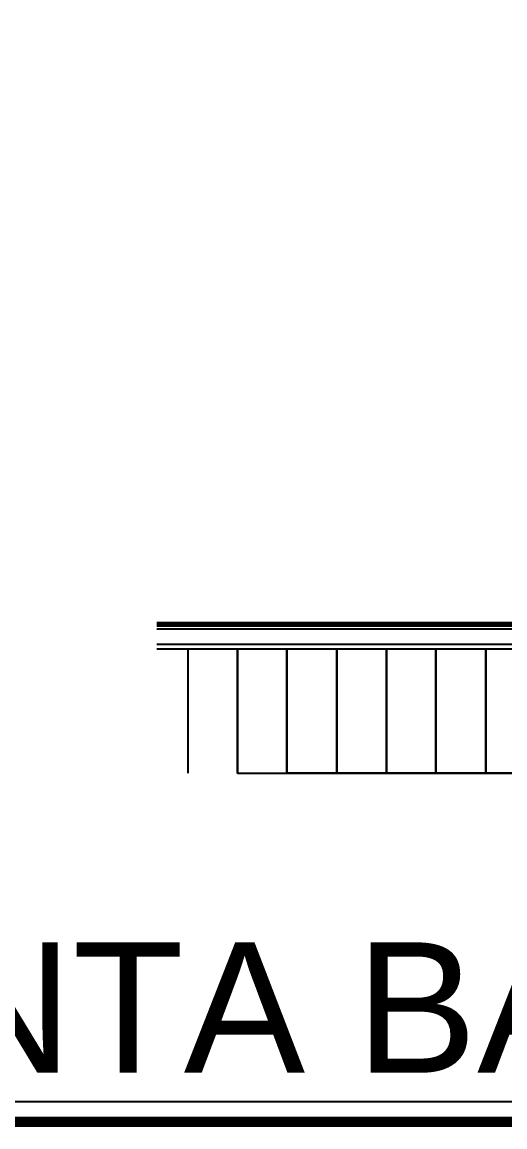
# Model space of a CAD drawing. Header units: millimetres. Extents: x -3 to 3438, y -2371 to 140.
# Drawn here: x 1236.92 to 1246.65, y -53.2 to -30.96 of the extents above; entities that cross this region are included whole.
import ezdxf

# ---------------------------------------------------------------- set-up
doc = ezdxf.new("R2010")
doc.units = ezdxf.units.MM
for name, color, linetype in [('1- 1', 1, 'Continuous'), ('1- muro 1', 8, 'Continuous'), ('1- muro de carga', 5, 'Continuous'), ('8', 8, 'Continuous'), ('PUERTAS', 2, 'Continuous')]:
    doc.layers.add(name, color=color, linetype=linetype)
doc.styles.add('ROMANT', font='arial.ttf', dxfattribs={"height": 22})

msp = doc.modelspace()

# ---------------------------------------------------------------- linework, layer by layer
at = {"layer": '1- 1', "lineweight": 25}
for points in [[(1241.267, -46.083), (1241.267, -43.587), (1240.264, -43.587), (1240.264, -46.083)], [(1241.267, -43.587), (1241.267, -46.083), (1242.262, -46.083), (1242.262, -43.587), (1241.267, -43.587)], [(1250.272, -43.587), (1250.272, -46.083), (1242.262, -46.083), (1243.265, -46.083), (1243.265, -43.587), (1242.262, -43.587), (1242.262, -46.083)], [(1243.265, -43.587), (1243.265, -46.083), (1244.269, -46.083), (1244.269, -43.587), (1243.265, -43.587)], [(1244.269, -43.587), (1244.269, -46.083), (1245.264, -46.083), (1245.264, -43.587), (1244.269, -43.587)], [(1245.264, -43.587), (1245.264, -46.083), (1246.267, -46.083), (1246.267, -43.587), (1245.264, -43.587)], [(1246.267, -43.587), (1246.267, -46.083), (1247.27, -46.083), (1247.27, -43.587), (1246.267, -43.587)]]:
    msp.add_lwpolyline(points, dxfattribs=at)
at = {"layer": '1- muro 1', "lineweight": 70}
msp.add_lwpolyline([(1239.64, -43.081), (1264.774, -43.081), (1264.774, 6.437)], dxfattribs=at)
at = {"layer": '1- muro de carga'}
msp.add_lwpolyline([(1239.64, -43.484), (1247.167, -43.484), (1247.167, -37.117), (1246.994, -37.117), (1246.994, -43.184), (1239.64, -43.184)], dxfattribs=at)
at = {"layer": '8'}
msp.add_line((1228.667, -52.688), (1280.417, -52.688), dxfattribs=at)
at = {"layer": '8', "const_width": 0.206}
msp.add_lwpolyline([(1228.667, -53.099), (1280.417, -53.099)], dxfattribs=at)
at = {"layer": 'PUERTAS', "lineweight": 25}
msp.add_lwpolyline([(1265.28, -41.707), (1265.28, -43.587), (1239.64, -43.587)], dxfattribs=at)

# ---------------------------------------------------------------- texts
at = {"layer": '8', "color": 5, "insert": (1280.727, -52.149), "char_height": 2.625, "attachment_point": 9, "style": 'ROMANT'}
msp.add_mtext('PLANTA BAJA TIPO OFICINAS', dxfattribs=at)

doc.saveas('drawing.dxf')
